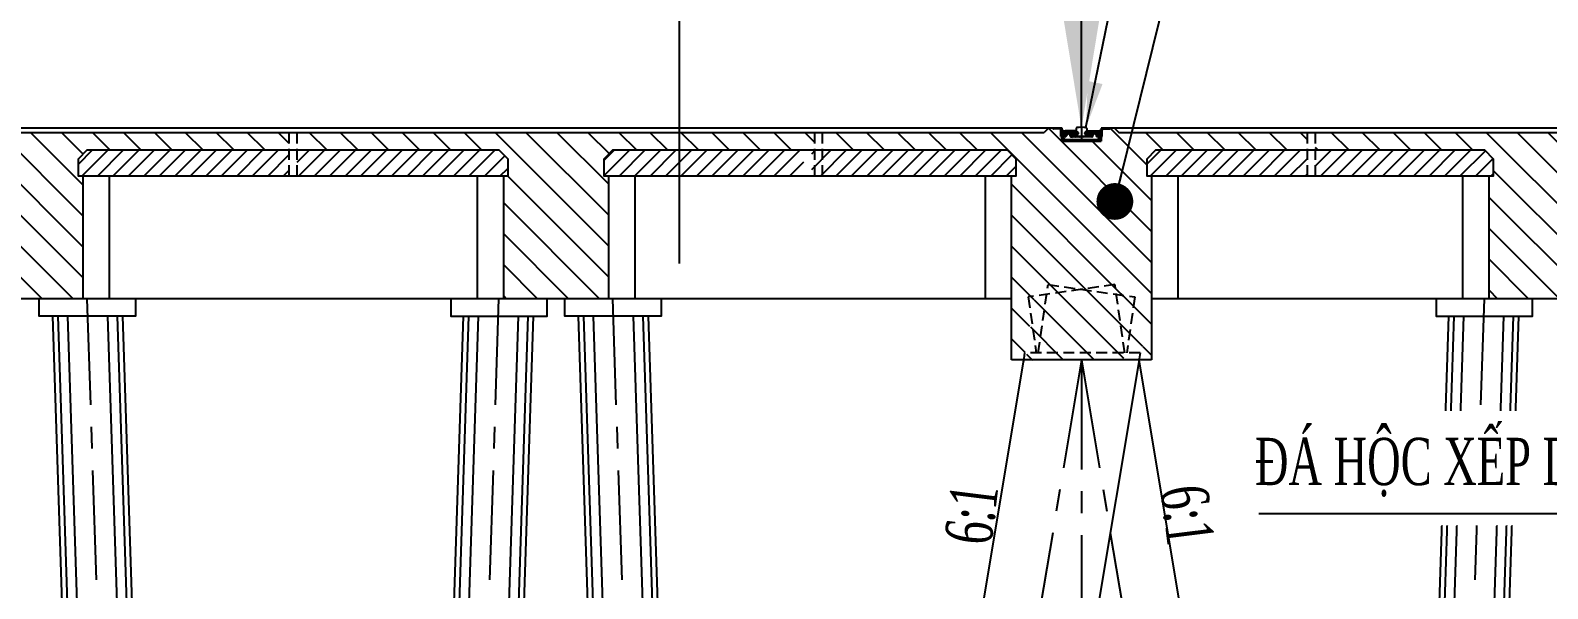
# Model space of a CAD drawing. Extents: x 9472 to 112692, y 46655 to 72187.
# Drawn here: x 100773 to 102505, y 68517 to 69155 of the extents above; entities that cross this region are included whole.
import ezdxf

# ---------------------------------------------------------------- set-up
doc = ezdxf.new("R2010")
doc.units = 0
doc.header["$LTSCALE"] = 10
doc.header["$MEASUREMENT"] = 0
doc.linetypes.add('CENTER', pattern=[2, 1.25, -0.25, 0.25, -0.25])
doc.linetypes.add('HIDDEN', pattern=[0.375, 0.25, -0.125])
doc.layers.get('0').update_dxf_attribs({"color": 6, "linetype": 'CONTINUOUS'})
for name, color, linetype in [('Hatch', 8, 'CONTINUOUS'), ('Hatch coc', 8, 'CONTINUOUS'), ('Khuat 151', 151, 'HIDDEN'), ('Kich thuoc', 2, 'CONTINUOUS'), ('Net vang', 8, 'CONTINUOUS'), ('Ray', 6, 'CONTINUOUS'), ('Text', 4, 'CONTINUOUS'), ('Tim', 8, 'CENTER')]:
    doc.layers.add(name, color=color, linetype=linetype)
doc.styles.add('Kichthuoc', font='romans.shx', dxfattribs={"width": 0.6})
doc.styles.get("Standard").update_dxf_attribs({"font": 'vntimeh.shx', "width": 0.65})
doc.dimstyles.new('Le 350', dxfattribs={"dimscale": 350, "dimtxt": 0.2, "dimasz": 0.15, "dimexe": 0.1, "dimexo": 0.2, "dimgap": 0.1, "dimtad": 1, "dimdec": 0, "dimzin": 0, "dimdsep": 46, "dimtxsty": 'Kichthuoc', "dimblk": 'ARCHTICK', "dimcen": 0, "dimdle": 0.1, "dimclrd": 2, "dimclre": 2, "dimclrt": 256, "dimadec": 0, "dimazin": 0, "dimtfac": 1, "dimtdec": 0, "dimtix": 1, "dimtmove": 2, "dimatfit": 3, "dimfxl": 1, "dimtolj": 1, "dimtzin": 0, "dimarcsym": 0})
pattern_1 = [(45, (-290110.8185, 18076.0106), (-1.1048543456, 1.1048543456), []), (135, (-290110.8185, 18076.0106), (-1.1048543456, -1.1048543456), [])]
pattern_2 = [(45, (88200, 1e-11), (-8.8388348, 8.8388348), [])]

# ---------------------------------------------------------------- blocks, each defined once
blk = doc.blocks.new('_ArchTick')
at = {"color": 0, "linetype": 'ByBlock', "const_width": 0.15}
blk.add_lwpolyline([(-0.5, -0.5), (0.5, 0.5)], dxfattribs=at)
blk = doc.blocks.new('Ray A120')
at = {"layer": 'Ray'}
for p, q in [((-110, 9), (-110, 0)), ((-110, 0), (110, 0)), ((-105, 15), (-60, 20)), ((-60, 93), (-60, 62)), ((-60, 20), (-42, 27)), ((-56, 56), (-43, 52)), ((-36, 42), (-36, 37)), ((36, 42), (36, 37)), ((42, 27), (60, 20)), ((56, 56), (43, 52)), ((60, 93), (60, 62)), ((60, 20), (105, 15)), ((110, 0), (110, 9))]:
    blk.add_line(p, q, dxfattribs=at)
blk.add_lwpolyline([(51, 103, 0.042449), (-51, 103)], format="xyb", dxfattribs=at)
for centre, radius, start, end in [((-104, 9), 6, 96.8428, 180), ((-50, 93), 10, 94.8614, 180), ((-54, 62), 6, 180, 251.5651), ((-46, 42), 10, 0, 71.5651), ((-46, 37), 10, 292.6199, 0), ((46, 42), 10, 108.4349, 180), ((46, 37), 10, 180, 247.3801), ((50, 93), 10, 0, 85.1386), ((54, 62), 6, 288.4349, 0), ((104, 9), 6, 0, 83.1572)]:
    blk.add_arc(centre, radius, start, end, dxfattribs=at)

msp = doc.modelspace()

# ---------------------------------------------------------------- hatches: boundary and pattern name
at = {"layer": 'Hatch'}
h = msp.add_hatch(dxfattribs=at)
h.set_pattern_fill('ANSI31', color=256, scale=200, angle=90, style=0)
h.paths.add_polyline_path([(99653.2, 68988.4), (99648.2, 68988.4), (99648.2, 69008.4), (99658.2, 69018.4), (99876.2, 69018.4), (99876.2, 69038.4), (99615.7, 69038.4), (99610.7, 69043.4), (99605.7, 69043.4), (99605.7, 69042.4), (99597.9, 69042.4, 0.414214), (99596.7, 69041.2), (99596.7, 69033.4), (99595.7, 69033.4), (99595.7, 69028.4), (99550.7, 69028.4), (99550.7, 69033.4), (99549.7, 69033.4), (99549.7, 69041.2, 0.414214), (99548.5, 69042.4), (99540.7, 69042.4), (99540.7, 69043.4), (99504.2, 69043.4), (99504.2, 69033.4), (99493.2, 69033.4), (99493.2, 68953.4), (99433.2, 68953.4), (99433.2, 69033.4), (99422.2, 69033.4), (99422.2, 69043.4), (99407.2, 69043.4), (99407.2, 69011.4), (99397.2, 69011.4), (99397.2, 69043.4), (99378.5, 69043.4), (99375.2, 69037.4), (99291.2, 69037.4), (99287.9, 69043.4), (99253.2, 69043.4), (99248.2, 69038.4), (99248.2, 68913.4), (99288.2, 68913.4), (99288.2, 68988.4), (99363.2, 68988.4), (99393.2, 68958.4), (99393.2, 68913.4), (99493.2, 68913.4), (99493.2, 68778.4), (99507.5, 68778.4), (99520.2, 68866.8), (99648.9, 68848.4), (99639, 68779.1), (99639.1, 68778.4), (99653.2, 68778.4)])
h.paths.add_polyline_path([(99288.2, 68913.4), (99248.2, 68913.4), (99248.2, 68814.9), (99248.2, 68778.4), (99288.2, 68778.4)], flags=17)
h.paths.add_polyline_path([(100233.2, 68988.4), (100228.2, 68988.4), (100228.2, 69008.4), (100238.2, 69018.4), (100468.7, 69018.4), (100468.7, 69038.4), (99885.2, 69038.4), (99885.2, 69018.4), (99898.7, 69018.4), (100108.2, 69018.4), (100118.2, 69008.4), (100118.2, 68988.4), (100113.2, 68988.4), (100113.2, 68848.4), (100233.2, 68848.4)])
h.paths.add_polyline_path([(100833.2, 68988.4), (100828.2, 68988.4), (100828.2, 69008.4), (100838.2, 69018.4), (101068.7, 69018.4), (101068.7, 69038.4), (100477.7, 69038.4), (100477.7, 69018.4), (100478.7, 69018.4), (100708.2, 69018.4), (100718.2, 69008.4), (100718.2, 68988.4), (100713.2, 68988.4), (100713.2, 68848.4), (100833.2, 68848.4)])
h.paths.add_polyline_path([(101433.2, 68988.4), (101428.2, 68988.4), (101428.2, 69008.4), (101438.2, 69018.4), (101514.4, 69018.4), (101514.4, 69038.4), (101077.7, 69038.4), (101077.7, 69018.4), (101078.7, 69018.4), (101308.2, 69018.4), (101318.2, 69008.4), (101318.2, 68988.4), (101313.2, 68988.4), (101313.2, 68848.4), (101433.2, 68848.4)])
h.paths.add_polyline_path([(101668.7, 69038.4), (101514.4, 69038.4), (101514.4, 69018.4), (101668.7, 69018.4)])
h.paths.add_polyline_path([(102053.2, 68988.4), (102048.2, 68988.4), (102048.2, 69008.4), (102058.2, 69018.4), (102231.2, 69018.4), (102231.2, 69038.4), (102015.7, 69038.4), (102010.7, 69043.4), (102005.7, 69043.4), (102005.7, 69042.4), (101997.9, 69042.4, 0.414214), (101996.7, 69041.2), (101996.7, 69033.4), (101995.7, 69033.4), (101995.7, 69028.4), (101950.7, 69028.4), (101950.7, 69033.4), (101949.7, 69033.4), (101949.7, 69041.2, 0.414214), (101948.5, 69042.4), (101940.7, 69042.4), (101940.7, 69043.4), (101935.7, 69043.4), (101930.7, 69038.4), (101677.7, 69038.4), (101677.7, 69018.4), (101678.7, 69018.4), (101888.2, 69018.4), (101898.2, 69008.4), (101898.2, 68988.4), (101893.2, 68988.4), (101893.2, 68778.4), (101907.3, 68778.4), (101922.2, 68868), (102053.2, 68846.1)])
h.paths.add_polyline_path([(102558.2, 68988.4), (102553.2, 68988.4), (102553.2, 69008.4), (102563.2, 69018.4), (102756.2, 69018.4), (102756.2, 69038.4), (102240.2, 69038.4), (102240.2, 69018.4), (102298.7, 69018.4), (102433.2, 69018.4), (102443.2, 69008.4), (102443.2, 68988.4), (102438.2, 68988.4), (102438.2, 68848.4), (102558.2, 68848.4)])
h.paths.add_polyline_path([(103083.2, 68988.4), (103078.2, 68988.4), (103078.2, 69008.4), (103088.2, 69018.4), (103281.2, 69018.4), (103281.2, 69038.4), (102765.2, 69038.4), (102765.2, 69018.4), (102803.7, 69018.4), (102958.2, 69018.4), (102968.2, 69008.4), (102968.2, 68988.4), (102963.2, 68988.4), (102963.2, 68848.4), (103083.2, 68848.4)])
h.paths.add_polyline_path([(103608.2, 68988.4), (103603.2, 68988.4), (103603.2, 69008.4), (103613.2, 69018.4), (103806.2, 69018.4), (103806.2, 69038.4), (103290.2, 69038.4), (103290.2, 69018.4), (103328.7, 69018.4), (103483.2, 69018.4), (103493.2, 69008.4), (103493.2, 68988.4), (103488.2, 68988.4), (103488.2, 68848.4), (103608.2, 68848.4)])
h.paths.add_polyline_path([(104133.2, 68988.4), (104188.9, 68988.4, -0.135335), (104185.3, 69038.4), (103815.2, 69038.4), (103815.2, 69018.4), (103853.7, 69018.4), (104008.2, 69018.4), (104018.2, 69008.4), (104018.2, 68988.4), (104013.2, 68988.4), (104013.2, 68848.4), (104133.2, 68848.4)])
h.paths.add_polyline_path([(104248.2, 69043.4), (104233.2, 69043.4), (104228.2, 69038.4), (104185.3, 69038.4, 0.135335), (104188.9, 68988.4), (104248.2, 68988.4)])
h = msp.add_hatch(dxfattribs=at)
h.set_pattern_fill('ANSI31', color=256, scale=5, style=0)
h.set_pattern_definition([(45, (101808.8794, 68937.19677), (-0.4419417, 0.4419417), [])])
h.paths.add_polyline_path([(101950.7, 69043.4), (101940.7, 69043.4), (101940.7, 69042.8, 0.414214), (101941.1, 69042.4), (101948.5, 69042.4, -0.414214), (101949.7, 69041.2), (101949.7, 69033.8, 0.414214), (101950.1, 69033.4), (101950.7, 69033.4)])
h = msp.add_hatch(dxfattribs=at)
h.set_pattern_fill('ANSI37', color=256, scale=12.5, style=0)
h.set_pattern_definition(pattern_1)
h.paths.add_polyline_path([(101968.6, 69039), (101967.6, 69039.3, -0.322977), (101967.2, 69039.9), (101967.2, 69040.1), (101954.6, 69040.1, -0.128942), (101950.7, 69041.4), (101950.7, 69033.4), (101950.7, 69030.4), (101953.9, 69030.4), (101953.9, 69032.9), (101955.9, 69032.9), (101955.9, 69033.2), (101956.5, 69033.2), (101956.5, 69034.7, -0.414214), (101956.7, 69034.8), (101957.2, 69034.8), (101957.2, 69036.2, -0.414214), (101957.3, 69036.4), (101959, 69036.4, -0.414214), (101959.2, 69036.2), (101959.2, 69034.8), (101959.7, 69034.8, -0.414214), (101959.9, 69034.7), (101959.9, 69033.2), (101960.5, 69033.2), (101960.5, 69032.9), (101962.2, 69032.9), (101962.2, 69033.7), (101962.2, 69034.5, -0.379694), (101962.7, 69035.1), (101967.2, 69035.7), (101968.6, 69036.3)])
h = msp.add_hatch(dxfattribs=at)
h.set_pattern_fill('DOTS', color=9, scale=5, style=0)
h.set_pattern_definition([(0, (103111.8338, 61018.25113), (0.15625, 0.3125), [0, -0.3125])])
h.paths.add_polyline_path([(101950.7, 69030.4), (101950.7, 69028.4), (101995.7, 69028.4), (101995.7, 69030.4)])
h = msp.add_hatch(dxfattribs=at)
h.set_pattern_fill('ANSI31', color=256, scale=5, angle=90, style=0)
h.set_pattern_definition([(135, (103111.8338, 61018.7511), (-0.44194174, -0.44194174), [])])
h.paths.add_polyline_path([(101973.2, 69033.7), (101962.2, 69033.7), (101962.2, 69032.9), (101973.2, 69032.9)])
h.paths.add_polyline_path([(101984.2, 69033.7), (101973.2, 69033.7), (101973.2, 69032.9), (101984.2, 69032.9)])
h = msp.add_hatch(dxfattribs=at)
h.set_pattern_fill('ANSI37', color=256, scale=12.5, style=0)
h.set_pattern_definition(pattern_1)
h.paths.add_polyline_path([(101977.8, 69039), (101978.8, 69039.3, 0.322977), (101979.2, 69039.9), (101979.2, 69040.1), (101991.7, 69040.1, 0.128942), (101995.7, 69041.4), (101995.7, 69033.4), (101995.7, 69030.4), (101992.4, 69030.4), (101992.4, 69032.9), (101990.5, 69032.9), (101990.5, 69033.2), (101989.9, 69033.2), (101989.9, 69034.7, 0.414214), (101989.7, 69034.8), (101989.2, 69034.8), (101989.2, 69036.2, 0.414214), (101989, 69036.4), (101987.3, 69036.4, 0.414214), (101987.2, 69036.2), (101987.2, 69034.8), (101986.7, 69034.8, 0.414214), (101986.5, 69034.7), (101986.5, 69033.2), (101985.9, 69033.2), (101985.9, 69032.9), (101984.2, 69032.9), (101984.2, 69033.7), (101984.2, 69034.5, 0.379694), (101983.7, 69035.1), (101979.2, 69035.7), (101977.8, 69036.3)])
h = msp.add_hatch(dxfattribs=at)
h.set_pattern_fill('ANSI31', color=256, scale=5, style=0)
h.set_pattern_definition([(135, (102137.505, 68937.19677), (0.4419417, 0.4419417), [])])
h.paths.add_polyline_path([(101995.7, 69043.4), (102005.7, 69043.4), (102005.7, 69042.8, -0.414214), (102005.3, 69042.4), (101997.9, 69042.4, 0.414214), (101996.7, 69041.2), (101996.7, 69033.8, -0.414214), (101996.3, 69033.4), (101995.7, 69033.4)])
h = msp.add_hatch(dxfattribs=at)
h.set_pattern_fill('ANSI31', color=256, scale=100, style=0)
h.set_pattern_definition(pattern_2)
h.paths.add_polyline_path([(101068.7, 69018.4), (100838.2, 69018.4), (100828.2, 69008.4), (100828.2, 68988.4), (101053.7, 68988.4), (101068.7, 68988.4)])
h.paths.add_polyline_path([(101318.2, 69008.4), (101308.2, 69018.4), (101078.7, 69018.4), (101077.7, 69018.4), (101077.7, 68988.4), (101318.2, 68988.4)])
h = msp.add_hatch(dxfattribs=at)
h.set_pattern_fill('ANSI31', color=256, scale=100, style=0)
h.set_pattern_definition([(45, (89980, 2e-10), (-8.8388348, 8.8388348), [])])
h.paths.add_polyline_path([(101656.2, 69018.4), (101438.2, 69018.4), (101428.2, 69008.4), (101428.2, 68988.4), (101653.7, 68988.4), (101656.2, 68988.4)])
h.paths.add_polyline_path([(101898.2, 69008.4), (101888.2, 69018.4), (101678.7, 69018.4), (101665.2, 69018.4), (101665.2, 68988.4), (101898.2, 68988.4)])
h = msp.add_hatch(dxfattribs=at)
h.set_pattern_fill('ANSI31', color=256, scale=100, style=0)
h.set_pattern_definition(pattern_2)
h.paths.add_polyline_path([(102443.2, 69008.4), (102433.2, 69018.4), (102298.7, 69018.4), (102240.2, 69018.4), (102240.2, 68988.4), (102273.7, 68988.4), (102443.2, 68988.4)])
h.paths.add_polyline_path([(102231.2, 69018.4), (102058.2, 69018.4), (102048.2, 69008.4), (102048.2, 68988.4), (102231.2, 68988.4)])
h = msp.add_hatch(dxfattribs=at)
h.set_pattern_fill('ANSI31', color=256, scale=200, angle=90, style=0)
h.paths.add_polyline_path([(102050.9, 68849.6), (101922.2, 68868), (101909.4, 68778.1), (102041.1, 68781.1)])
h = msp.add_hatch(dxfattribs=at)
h.set_pattern_fill('ANSI31', color=256, scale=200, angle=90, style=0)
h.paths.add_polyline_path([(102053.2, 68838.1), (102047.2, 68838.1), (102041.8, 68778.4), (102053.2, 68778.4)])

# ---------------------------------------------------------------- linework, layer by layer
for p, q in [((99620.7, 69038.4), (101930.7, 69038.4)), ((101935.7, 69043.4), (101930.7, 69038.4)), ((101950.7, 69030.4), (101995.7, 69030.4)), ((101950.7, 69028.4), (101995.7, 69028.4)), ((101950.7, 69028.4), (101995.7, 69028.4)), ((101953.9, 69030.4), (101992.4, 69030.4)), ((104248.2, 69043.4), (101995.7, 69043.4)), ((102010.7, 69043.4), (102015.7, 69038.4)), ((102015.7, 69038.4), (104228.2, 69038.4)), ((100833.2, 68988.4), (100833.2, 68848.4)), ((101313.2, 68988.4), (100833.2, 68988.4)), ((101313.2, 68988.4), (101313.2, 68848.4)), ((101433.2, 68988.4), (101433.2, 68848.4)), ((101893.2, 68988.4), (101433.2, 68988.4)), ((101893.2, 68778.4), (101893.2, 68988.4)), ((102053.2, 68988.4), (102053.2, 68778.4)), ((102438.2, 68988.4), (102053.2, 68988.4)), ((102438.2, 68988.4), (102438.2, 68848.4)), ((101893.2, 68848.4), (99653.2, 68848.4)), ((104248.2, 68848.4), (102053.2, 68848.4)), ((100844.6, 67421.4), (100798.8, 68828.4)), ((100923.8, 67447.8), (100878.9, 68828.4)), ((101226.1, 67555.2), (101267.5, 68828.4)), ((101307, 67582.2), (101347.6, 68828.4)), ((101438.2, 67619.2), (101398.8, 68828.4)), ((101517.4, 67645.6), (101478.9, 68828.4)), ((102363.4, 67934.3), (102392.5, 68828.4)), ((102444.3, 67961.3), (102472.6, 68828.4)), ((102053.2, 68778.4), (101893.2, 68778.4))]:
    msp.add_line(p, q)
for points in [[(101950.7, 69028.4), (101950.7, 69043.4), (99595.7, 69043.4), (99595.7, 69028.4)], [(100893.2, 68848.4), (100893.2, 68828.4), (100783.2, 68828.4), (100783.2, 68848.4)], [(101253.2, 68848.4), (101253.2, 68828.4), (101363.2, 68828.4), (101363.2, 68848.4)], [(101493.2, 68848.4), (101493.2, 68828.4), (101383.2, 68828.4), (101383.2, 68848.4)], [(102378.2, 68848.4), (102378.2, 68828.4), (102488.2, 68828.4), (102488.2, 68848.4)], [(102039.1, 68778.4), (101986.3, 68461.9), (101858.1, 68483.3), (101907.3, 68778.4)], [(101959.1, 68467.7), (101960, 68461.9), (102088.3, 68483.3), (102039.1, 68778.4)]]:
    msp.add_lwpolyline(points)
at = {"layer": 'Hatch', "color": 7, "linetype": 'HIDDEN', "ltscale": 5}
for p, q in [((101923.8, 68786.4), (101935, 68864.6)), ((102022.6, 68786.4), (102011.4, 68864.6)), ((101912.4, 68850.5), (101921.5, 68786.4)), ((102034, 68850.5), (102024.8, 68786.4)), ((102040, 68786.4), (101908.7, 68786.4))]:
    msp.add_line(p, q, dxfattribs=at)
for points in [[(102011.4, 68864.6), (101912.4, 68850.5)], [(101935, 68864.6), (102034, 68850.5)], [(101907.3, 68776.8), (101908.7, 68786.4)], [(102040, 68786.4), (102039.1, 68779.9)]]:
    msp.add_lwpolyline(points, dxfattribs=at)
at = {"layer": 'Hatch coc'}
for p, q in [((100863.2, 68988.4), (100863.2, 68848.4)), ((101283.2, 68988.4), (101283.2, 68848.4)), ((101463.2, 68988.4), (101463.2, 68848.4)), ((101863.2, 68988.4), (101863.2, 68848.4)), ((102083.2, 68988.4), (102083.2, 68848.4)), ((102408.2, 68988.4), (102408.2, 68848.4)), ((100850.7, 67423.4), (100804.9, 68828.4)), ((100861.7, 67427.1), (100816.1, 68828.4)), ((100906.7, 67442.1), (100861.6, 68828.4)), ((100917.7, 67445.8), (100872.7, 68828.4)), ((101232.3, 67557.3), (101273.6, 68828.4)), ((101243.6, 67561), (101284.8, 68828.4)), ((101289.5, 67576.4), (101330.3, 68828.4)), ((101300.8, 67580.1), (101341.4, 68828.4)), ((101444.2, 67621.3), (101404.9, 68828.4)), ((101455.3, 67624.9), (101416.1, 68828.4)), ((101500.3, 67639.9), (101461.6, 68828.4)), ((101511.3, 67643.6), (101472.7, 68828.4)), ((102369.6, 67936.4), (102398.6, 68828.4)), ((102380.9, 67940.1), (102409.8, 68828.4)), ((102426.9, 67955.5), (102455.3, 68828.4)), ((102438.2, 67959.2), (102466.4, 68828.4))]:
    msp.add_line(p, q, dxfattribs=at)
at = {"layer": 'Khuat 151', "ltscale": 5}
for p, q in [((101068.7, 68988.4), (101068.7, 69043.4)), ((101077.7, 68988.4), (101077.7, 69043.4)), ((101668.7, 68988.4), (101668.7, 69043.4)), ((101677.7, 68988.4), (101677.7, 69043.4)), ((102231.2, 68988.4), (102231.2, 69043.4)), ((102240.2, 68988.4), (102240.2, 69043.4))]:
    msp.add_line(p, q, dxfattribs=at)
at = {"layer": 'Kich thuoc'}
for p, q in [((101514.4, 68888.6), (101514.4, 69619.4)), ((100828.2, 69008.4), (100838.2, 69018.4)), ((100838.2, 69018.4), (101078.7, 69018.4)), ((101078.7, 69018.4), (101308.2, 69018.4)), ((101308.2, 69018.4), (101318.2, 69008.4)), ((101428.2, 69008.4), (101438.2, 69018.4)), ((101438.2, 69018.4), (101678.7, 69018.4)), ((101678.7, 69018.4), (101888.2, 69018.4)), ((101888.2, 69018.4), (101898.2, 69008.4)), ((102048.2, 69008.4), (102058.2, 69018.4)), ((102058.2, 69018.4), (102298.7, 69018.4)), ((102298.7, 69018.4), (102433.2, 69018.4)), ((102433.2, 69018.4), (102443.2, 69008.4)), ((100828.2, 68988.4), (100828.2, 69008.4)), ((101318.2, 69008.4), (101318.2, 68988.4)), ((101428.2, 68988.4), (101428.2, 69008.4)), ((101898.2, 69008.4), (101898.2, 68988.4)), ((102048.2, 68988.4), (102048.2, 69008.4)), ((102443.2, 69008.4), (102443.2, 68988.4)), ((101053.7, 68988.4), (100828.2, 68988.4)), ((101318.2, 68988.4), (101053.7, 68988.4)), ((101653.7, 68988.4), (101428.2, 68988.4)), ((101898.2, 68988.4), (101653.7, 68988.4)), ((102273.7, 68988.4), (102048.2, 68988.4)), ((102443.2, 68988.4), (102273.7, 68988.4))]:
    msp.add_line(p, q, dxfattribs=at)
for points in [[(100828.2, 69008.4), (100838.2, 69018.4), (101308.2, 69018.4), (101318.2, 69008.4), (101318.2, 68988.4), (100828.2, 68988.4)], [(100828.2, 68988.4), (100828.2, 69008.4), (100838.2, 69018.4), (101078.7, 69018.4), (101308.2, 69018.4), (101318.2, 69008.4), (101318.2, 68988.4), (101053.7, 68988.4)], [(101428.2, 69008.4), (101438.2, 69018.4), (101888.2, 69018.4), (101898.2, 69008.4), (101898.2, 68988.4), (101428.2, 68988.4)], [(101428.2, 68988.4), (101428.2, 69008.4), (101438.2, 69018.4), (101678.7, 69018.4), (101888.2, 69018.4), (101898.2, 69008.4), (101898.2, 68988.4), (101653.7, 68988.4)], [(102048.2, 69008.4), (102058.2, 69018.4), (102433.2, 69018.4), (102443.2, 69008.4), (102443.2, 68988.4), (102048.2, 68988.4)], [(102048.2, 68988.4), (102048.2, 69008.4), (102058.2, 69018.4), (102298.7, 69018.4), (102433.2, 69018.4), (102443.2, 69008.4), (102443.2, 68988.4), (102273.7, 68988.4)]]:
    msp.add_lwpolyline(points, close=True, dxfattribs=at)
at = {"layer": 'Net vang'}
for p, q in [((101940.7, 69042.8), (101940.7, 69043.4)), ((101940.7, 69043.4), (101950.7, 69043.4)), ((101948.5, 69042.4), (101941.1, 69042.4)), ((101949.7, 69033.8), (101949.7, 69041.2)), ((101950.7, 69043.4), (101950.7, 69033.4)), ((101967.2, 69040.1), (101954.6, 69040.1)), ((101984.2, 69033.7), (101962.2, 69033.7)), ((101962.2, 69033.7), (101962.2, 69032.9)), ((101979.2, 69040.1), (101991.7, 69040.1)), ((101984.2, 69032.9), (101984.2, 69033.7)), ((101995.7, 69043.4), (101995.7, 69028.4)), ((102005.7, 69043.4), (101995.7, 69043.4)), ((101995.7, 69043.4), (101995.7, 69033.4)), ((101996.7, 69033.8), (101996.7, 69041.2)), ((101997.9, 69042.4), (102005.3, 69042.4)), ((102005.7, 69042.8), (102005.7, 69043.4))]:
    msp.add_line(p, q, dxfattribs=at)
for centre, radius, start, end in [((101941.1, 69042.8), 0.4, 180, 270), ((101948.5, 69041.2), 1.2, 360, 90), ((101950.1, 69033.8), 0.4, 180, 270), ((101955.1, 69048.3), 8.2, 237.0869, 266.4761), ((101991.2, 69048.3), 8.2, 273.5239, 302.9131), ((101996.3, 69033.8), 0.4, 270, 0), ((101997.9, 69041.2), 1.2, 90, 180), ((102005.3, 69042.8), 0.4, 270, 0)]:
    msp.add_arc(centre, radius, start, end, dxfattribs=at)
at = {"layer": 'Tim', "ltscale": 10}
for p, q in [((101973.2, 69044.9), (101973.2, 69028.4)), ((100933.2, 65928.7), (100838.2, 68848.4)), ((101213.2, 65928.7), (101308.2, 68848.4)), ((101533.2, 65928.7), (101438.2, 68848.4)), ((102338.2, 65928.7), (102433.2, 68848.4)), ((101973.2, 68778.4), (101493.1, 65898.1)), ((101973.2, 68778.4), (101973.2, 65418.7)), ((101973.2, 68778.4), (102453.2, 65898.1)), ((101973.2, 68778.4), (101973.2, 65418.7))]:
    msp.add_line(p, q, dxfattribs=at)

# ---------------------------------------------------------------- block references
at = {"layer": 'Ray', "xscale": 0.099999999976717, "yscale": 0.1000000000058208, "zscale": 0.1}
msp.add_blockref('Ray A120', (101973.2, 69033.7), dxfattribs=at)

# ---------------------------------------------------------------- texts
at = {"layer": 'Text', "width": 0.65}
for rotation, p in [(82.875, (101869.9, 68565.4)), (277.125, (102063.3, 68631.7))]:
    msp.add_text('6:1', height=54, rotation=rotation, dxfattribs=at).set_placement(p)

# ---------------------------------------------------------------- leaders
at = {"layer": 'Kich thuoc'}
for points, override in [([(101973.2, 69043.4), (101973.2, 69798.3)], {"dimasz": 0.4, "dimtad": 0, "dimclrd": 256}), ([(101978.3, 69044), (102084.6, 69566), (102555.9, 69566)], {"dimtad": 0, "dimclrd": 256}), ([(102011.3, 68959.5), (102080.2, 69239.6), (103165, 69239.6)], {"dimasz": 0.12, "dimtad": 0, "dimclrd": 256, "dimldrblk": 'Dot'})]:
    msp.add_leader(points, dimstyle='Le 350', override=override, dxfattribs=at)

# ---------------------------------------------------------------- next in the draw order: wipeouts: each hides what was drawn before it
msp.add_wipeout([(102152.3, 68589.6), (103390, 68589.6), (103390, 68720), (102152.3, 68720)]).dxf.layer = 'Text'

# ---------------------------------------------------------------- next in the draw order: linework, layer by layer
at = {"layer": 'Text'}
msp.add_lwpolyline([(103395.3, 67780), (103395.3, 68602.5), (102175.7, 68602.5)], dxfattribs=at)

# ---------------------------------------------------------------- next in the draw order: texts
at = {"layer": 'Text', "width": 0.65}
msp.add_text('®¸ héc xÕp dµy 50cm (Armour stone) d50', height=54, dxfattribs=at).set_placement((102171.2, 68635.5))

doc.saveas('drawing.dxf')
